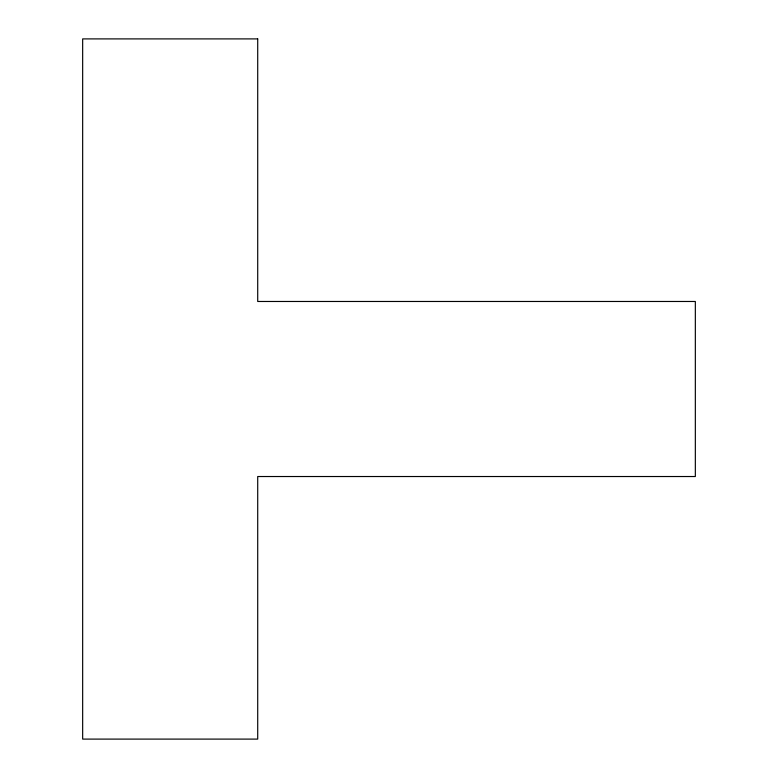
<?xml version="1.0" encoding="UTF-8"?>
<svg xmlns="http://www.w3.org/2000/svg" width="778" height="778" viewBox="0 0 778 778"><rect width="100%" height="100%" fill="white"/><g stroke="black" fill="none" stroke-linecap="round" stroke-linejoin="round"><path stroke-width="1.17" d="M257.713 38.9L82.663 38.9L82.663 739.1L257.713 739.1L257.713 476.525L695.337 476.525L695.337 301.475L257.713 301.475L257.713 38.9"/></g></svg>
